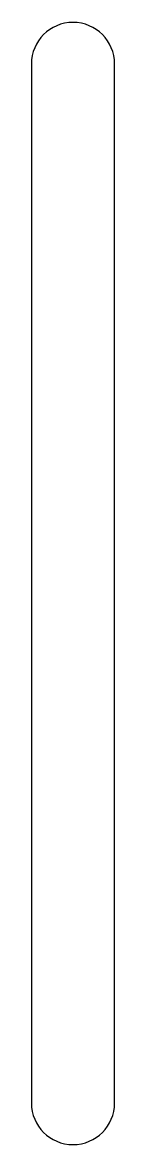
# Model space of a CAD drawing. Extents: x 122.5 to 128, y -75.5 to -1.3.
import ezdxf

# ---------------------------------------------------------------- set-up
doc = ezdxf.new("R2010")
doc.units = 0
doc.layers.add('VISIBLE', color=7, linetype='CONTINUOUS')

msp = doc.modelspace()

# ---------------------------------------------------------------- linework, layer by layer
at = {"layer": 'VISIBLE'}
for p, q in [((122.45, -4), (122.45, -72.8)), ((127.95, -72.8), (127.95, -4))]:
    msp.add_line(p, q, dxfattribs=at)
for centre, start, end in [((125.2, -4), 0, 180), ((125.2, -72.8), 180, 0)]:
    msp.add_arc(centre, 2.75, start, end, dxfattribs=at)

doc.saveas('drawing.dxf')
